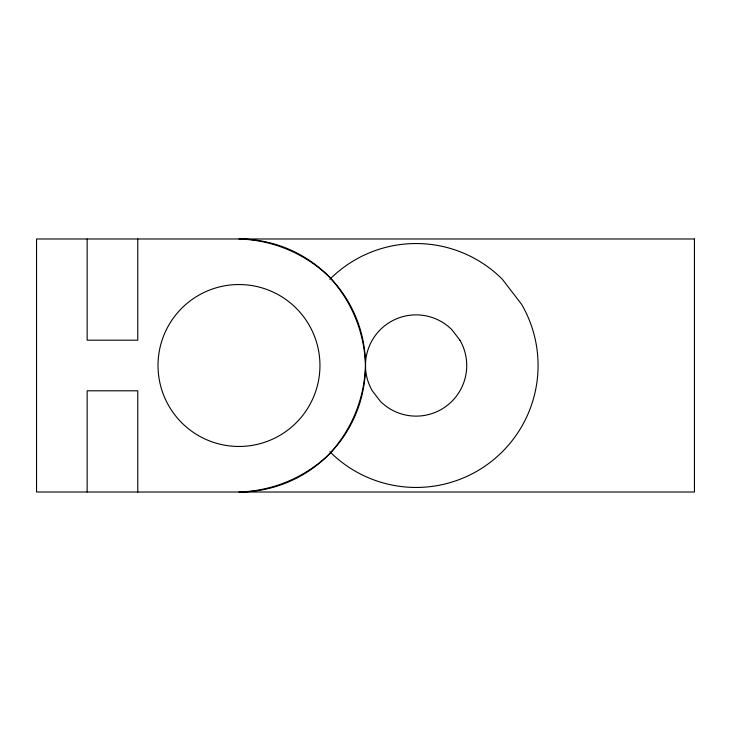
<?xml version="1.0" encoding="UTF-8"?>
<svg xmlns="http://www.w3.org/2000/svg" width="731" height="731" viewBox="0 0 731 731"><rect width="100%" height="100%" fill="white"/><g stroke="black" fill="none" stroke-linecap="round" stroke-linejoin="round"><path stroke-width="1.1" d="M137.766 238.982L137.766 340.198L87.153 340.198L87.153 238.982M137.766 492.018L137.766 390.802L87.153 390.802L87.153 492.018M329.864 451.74A121.967 121.967 0 0 0 521.733 304.516L502.352 279.26A121.967 121.967 0 0 0 329.864 279.26M365.5 365.5C364.458 399.089 351.456 430.477 328.447 454.965C303.959 477.983 272.572 490.976 238.982 492.018A126.518 126.518 0 0 0 365.5 365.5C364.458 331.911 351.456 300.523 328.447 276.035C303.959 253.017 272.572 240.024 238.982 238.982A126.518 126.518 0 0 1 365.5 365.5M694.45 238.982L36.55 238.982L36.55 492.018L694.45 492.018L694.45 238.982M459.936 340.198L451.895 329.718A50.603 50.603 0 0 0 372.28 390.802L380.321 401.282A50.603 50.603 0 0 0 459.936 340.198M198.494 435.621A80.977 80.977 0 0 0 319.95 365.5A80.977 80.977 0 0 0 198.494 295.379A80.977 80.977 0 0 0 198.494 435.621"/></g></svg>
